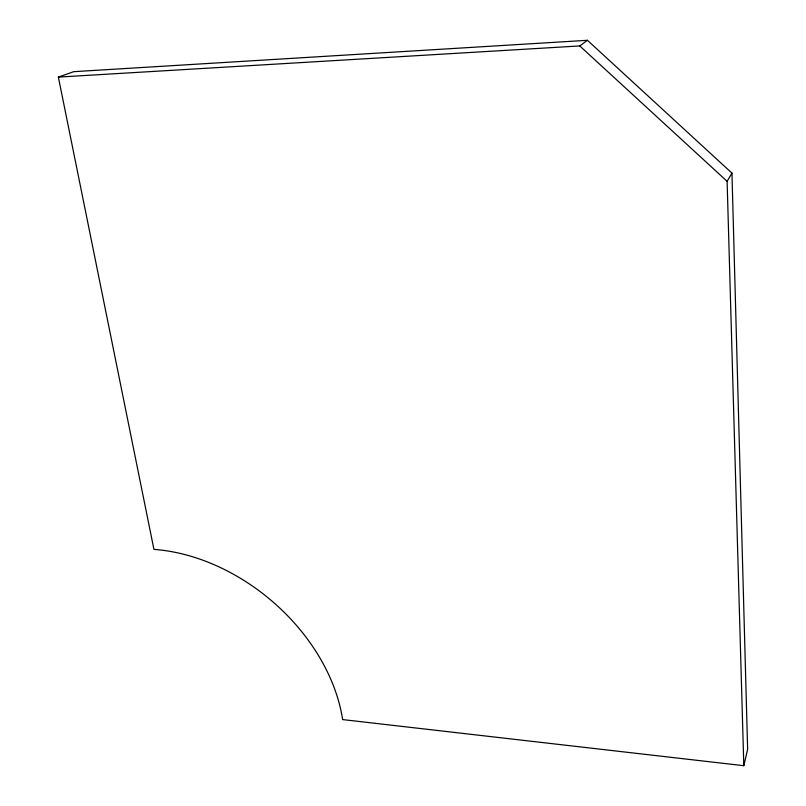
<?xml version="1.0" encoding="UTF-8"?>
<svg xmlns="http://www.w3.org/2000/svg" width="806" height="806" viewBox="0 0 806 806"><rect width="100%" height="100%" fill="white"/><g stroke="black" fill="none" stroke-linecap="round" stroke-linejoin="round"><path stroke-width="1.21" d="M743.807 765.7L747.636 749.328L731.959 173.129L587.443 40.3L73.769 71.674L58.364 77.104L153.936 549.38A172.272 125.252 40.1 0 1 342.631 719.577L743.807 765.7L727.113 181.33L731.959 173.129M58.364 77.104L579.766 45.932L587.443 40.3M579.766 45.932L727.113 181.33"/></g></svg>
